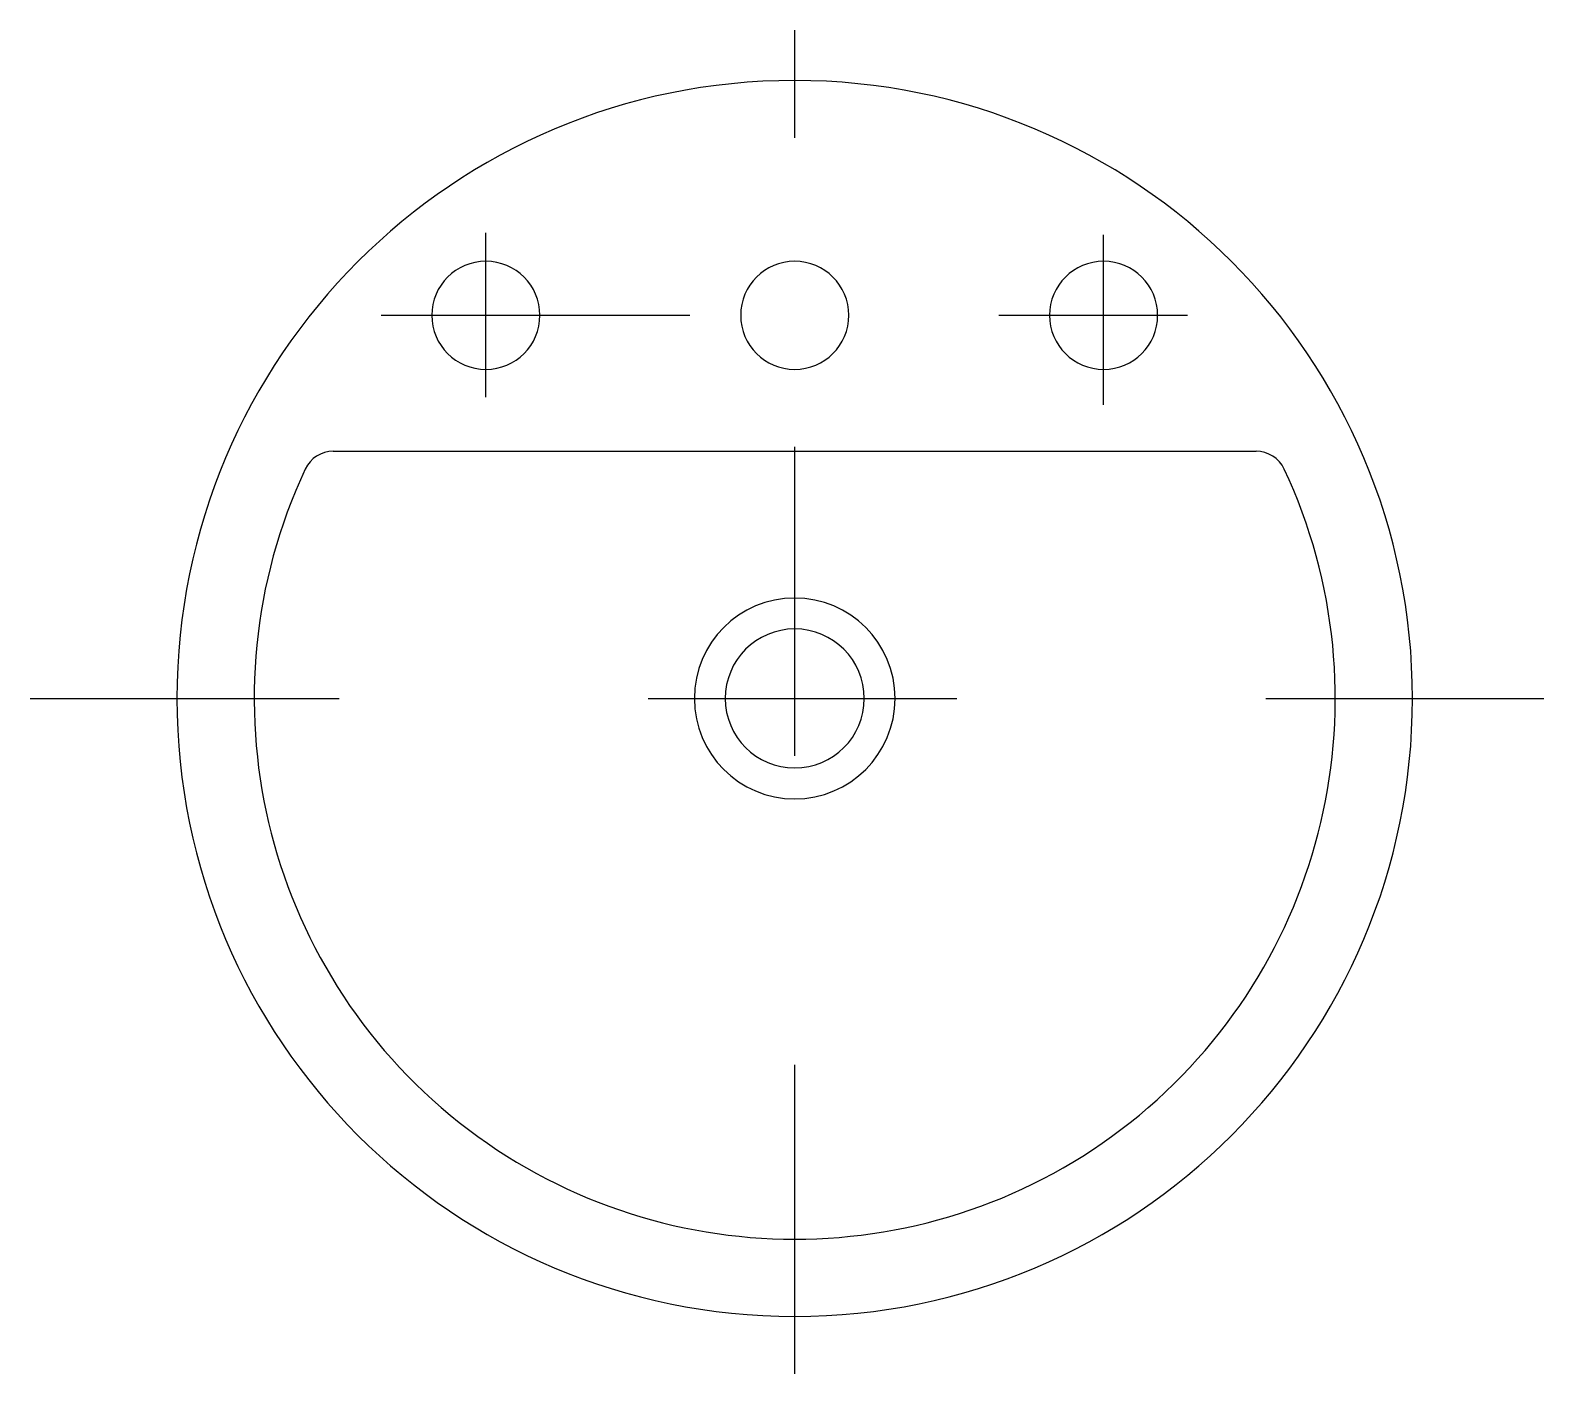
# Model space of a CAD drawing. Extents: x -640.207 to -639.717, y 621.248 to 621.683.
import ezdxf

# ---------------------------------------------------------------- set-up
doc = ezdxf.new("R2010")
doc.units = 0
doc.header["$LTSCALE"] = 0.2
doc.header["$MEASUREMENT"] = 0
for name, pattern in [('AXES', [0.54, 0.3, -0.08, 0.08, -0.08]), ('CACHE', [0.24, 0.12, -0.12]), ('CONTINU', [0])]:
    doc.linetypes.add(name, pattern=pattern)
doc.layers.get('0').update_dxf_attribs({"linetype": 'CONTINUOUS'})
doc.layers.add('DECA_EIXOS', color=5, linetype='AXES')

msp = doc.modelspace()

# ---------------------------------------------------------------- linework, layer by layer
at = {"linetype": 'CONTINU'}
for points in [[(-639.95997, 621.66693, 1), (-639.95997, 621.26693)], [(-639.95997, 621.26693, 1), (-639.95997, 621.66693)], [(-639.95997, 621.60843, 1), (-639.95997, 621.57343)], [(-639.95997, 621.57343, 1), (-639.95997, 621.60843)], [(-640.10939, 621.54693, 0.290992), (-640.11844, 621.54118)], [(-639.8015, 621.54118, 0.291002), (-639.81056, 621.54693)], [(-640.11844, 621.54118, 1.572836), (-639.8015, 621.54118)], [(-639.95997, 621.49943, 1), (-639.95997, 621.43443)], [(-639.95997, 621.43443, 1), (-639.95997, 621.49943)], [(-639.95997, 621.48943, 1), (-639.95997, 621.44443)], [(-639.95997, 621.44443, 1), (-639.95997, 621.48943)]]:
    msp.add_lwpolyline(points, format="xyb", dxfattribs=at)
at = {"linetype": 'CACHE'}
for points in [[(-640.05997, 621.60843, 1), (-640.05997, 621.57343)], [(-640.05997, 621.57343, 1), (-640.05997, 621.60843)], [(-639.85997, 621.60843, 1), (-639.85997, 621.57343)], [(-639.85997, 621.57343, 1), (-639.85997, 621.60843)]]:
    msp.add_lwpolyline(points, format="xyb", dxfattribs=at)
at = {"linetype": 'CONTINU'}
msp.add_lwpolyline([(-640.10939, 621.54693), (-639.81056, 621.54693)], dxfattribs=at)
at = {"layer": 'DECA_EIXOS'}
for points in [[(-639.95997, 621.24839), (-639.95997, 621.68318)], [(-640.05997, 621.56443), (-640.05997, 621.61764)], [(-639.85997, 621.56193), (-639.85997, 621.61693)], [(-640.09389, 621.59093), (-639.8328, 621.59093)], [(-640.20747, 621.46693), (-639.71747, 621.46693)]]:
    msp.add_lwpolyline(points, dxfattribs=at)

doc.saveas('drawing.dxf')
